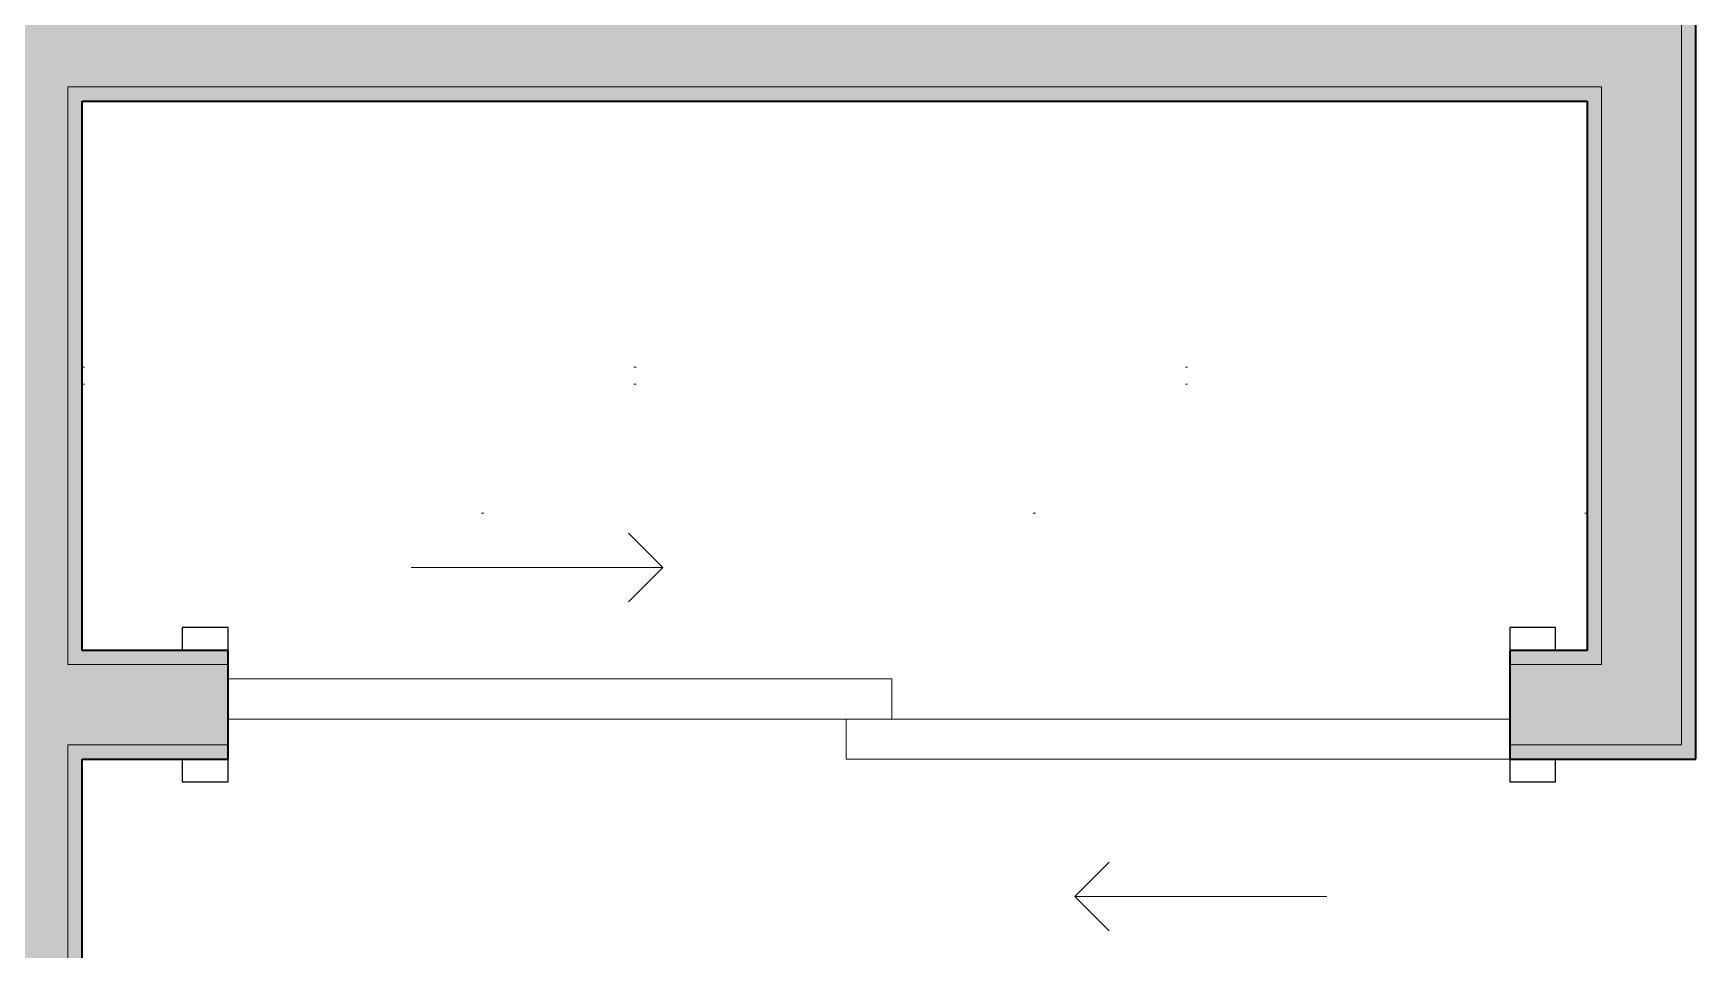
# Model space of a CAD drawing. Header units: inches. Extents: x 6 to 8416, y -388 to 6104.
# Drawn here: x 4601.5 to 4674.2, y 67.4 to 107.4 of the extents above; entities that cross this region are included whole.
import ezdxf

# ---------------------------------------------------------------- set-up
doc = ezdxf.new("R2010")
doc.units = ezdxf.units.IN
doc.header["$MEASUREMENT"] = 0
doc.linetypes.add('Dot 1_16_', pattern=[24, 0, -24])
for name, color, linetype, lineweight in [('A-DOOR', 31, 'Continuous', 18), ('A-DOOR-FRAM', 31, 'Continuous', 25), ('A-WALL', 113, 'Continuous', 25), ('A-WALL-PATT', 111, 'Continuous', 35), ('I-WALL', 2, 'Continuous', 25), ('Q-CASE', 31, 'Continuous', 18)]:
    doc.layers.add(name, color=color, linetype=linetype, lineweight=lineweight)

# ---------------------------------------------------------------- blocks, each defined once
blk = doc.blocks.new('CW Closet Shelf-AM - CW Closet Shelf-AM-5472759-LEVEL 3 - PLAN Copy 1 Copy 1')
at = {"layer": 'Q-CASE', "linetype": 'Dot 1_16_', "lineweight": 9}
for p, q in [((-32.137, -42), (-32.137, -24)), ((-32.137, -24), (33.613, -24)), ((33.613, -24), (33.613, -42)), ((-32.137, -35.625), (33.613, -35.625)), ((-32.137, -36.375), (33.613, -36.375)), ((33.613, -42), (-32.137, -42))]:
    blk.add_line(p, q, dxfattribs=at)
blk = doc.blocks.new('Unit-Double-Sliding-Flush-ICC ADA-AM - 56_ x 84_-FG-NR __U-S2 _ SLIDING CLOSET_-5466156-LEVEL 3 - PLAN Copy 1 Copy 1')
at = {"layer": 'A-DOOR', "lineweight": 9}
for p, q in [((-10.5, 14.875), (-9, 13.375)), ((-20, 13.375), (-9, 13.375)), ((-9, 13.375), (-10.5, 11.875)), ((1, 7.375), (-28, 7.375)), ((-28, 7.375), (-28, 5.625)), ((1, 7.375), (1, 5.625)), ((-28, 5.625), (-1, 5.625)), ((-1, 5.625), (1, 5.625)), ((1, 5.625), (-1, 5.625)), ((-1, 3.875), (-1, 5.625)), ((28, 5.625), (1, 5.625)), ((28, 3.875), (28, 5.625)), ((-1, 3.875), (28, 3.875)), ((9, -1), (10.5, 0.5)), ((10.5, -2.5), (9, -1)), ((20, -1), (9, -1))]:
    blk.add_line(p, q, dxfattribs=at)
at = {"layer": 'A-DOOR'}
for p, q in [((1, 7.375), (-28, 7.375)), ((-28, 7.375), (-28, 5.625)), ((1, 5.625), (1, 7.375)), ((-28, 5.625), (1, 5.625)), ((28, 5.625), (-1, 5.625)), ((-1, 5.625), (-1, 3.875)), ((28, 3.875), (28, 5.625)), ((-1, 3.875), (28, 3.875))]:
    blk.add_line(p, q, dxfattribs=at)
at = {"layer": 'A-DOOR-FRAM'}
for p, q in [((-28, 8.375), (-30, 8.375)), ((-30, 8.375), (-30, 7.375)), ((-28, 7.375), (-28, 8.375)), ((30, 8.375), (28, 8.375)), ((28, 8.375), (28, 7.375)), ((30, 7.375), (30, 8.375)), ((-30, 7.375), (-28, 7.375)), ((28, 7.375), (30, 7.375)), ((-28, 2.625), (-30, 2.625)), ((-30, 2.625), (-30, 1.625)), ((-28, 1.625), (-28, 2.625)), ((30, 2.625), (28, 2.625)), ((28, 2.625), (28, 1.625)), ((30, 1.625), (30, 2.625)), ((-30, 1.625), (-28, 1.625)), ((28, 1.625), (30, 1.625))]:
    blk.add_line(p, q, dxfattribs=at)
at = {"layer": 'A-DOOR-FRAM', "lineweight": 18}
for p, q in [((-28, 8.375), (-30, 8.375)), ((-30, 8.375), (-30, 7.375)), ((-28, 8.375), (-28, 7.375)), ((30, 8.375), (28, 8.375)), ((28, 8.375), (28, 7.375)), ((30, 8.375), (30, 7.375)), ((-30, 7.375), (-28, 7.375)), ((28, 7.375), (30, 7.375)), ((-28, 2.625), (-30, 2.625)), ((-30, 2.625), (-30, 1.625)), ((-28, 2.625), (-28, 1.625)), ((30, 2.625), (28, 2.625)), ((28, 2.625), (28, 1.625)), ((30, 2.625), (30, 1.625)), ((-30, 1.625), (-28, 1.625)), ((28, 1.625), (30, 1.625))]:
    blk.add_line(p, q, dxfattribs=at)

msp = doc.modelspace()

# ---------------------------------------------------------------- hatches: boundary and pattern name
at = {"layer": 'A-WALL-PATT', "lineweight": 25, "transparency": 33554560}
h = msp.add_hatch(color=10, dxfattribs=at)
h.paths.add_polyline_path([(4674.16533733, 76.31077679), (4674.16533733, 112.56077679), (4673.54033733, 112.56077679), (4673.54033733, 76.31077679)])
h.paths.add_polyline_path([(4674.16533733, 148.56077679), (4674.16533733, 190.56077679), (4673.54033733, 190.56077679), (4673.54033733, 148.56077679)])
h.paths.add_polyline_path([(4673.54033733, 194.06077679), (4674.16533733, 194.06077679), (4674.16533733, 218.06077679), (4673.54033733, 218.06077679), (4673.54033733, 203.18018581)])
at = {"layer": 'A-WALL-PATT', "transparency": 33554560}
h = msp.add_hatch(color=10, dxfattribs=at)
h.paths.add_polyline_path([(4670.04033733, 80.43577679), (4670.04033733, 105.06077679), (4669.41533733, 105.06077679), (4669.41533733, 80.43577679)])
h.paths.add_polyline_path([(4669.41533733, 108.56077679), (4670.04033733, 108.56077679), (4670.04033733, 112.56077679), (4669.41533733, 112.56077679), (4669.41533733, 109.18577679)])
h.paths.add_polyline_path([(4670.04033733, 148.56077679), (4670.04033733, 213.93577679), (4669.41533733, 213.93577679), (4669.41533733, 148.56077679)])
h = msp.add_hatch(color=10, dxfattribs=at)
h.paths.add_polyline_path([(4669.41533733, 104.43577679), (4669.41533733, 105.06077679), (4603.04033733, 105.06077679), (4603.04033733, 104.43577679), (4645.95803685, 104.43577679)])
h.paths.add_polyline_path([(4598.91533733, 104.43577679), (4599.54033733, 104.43577679), (4599.54033733, 105.06077679), (4533.16533733, 105.06077679), (4533.16533733, 104.43577679), (4595.34428685, 104.43577679)])
at = {"layer": 'A-WALL-PATT', "lineweight": 25, "transparency": 33554560}
h = msp.add_hatch(color=10, dxfattribs=at)
h.paths.add_polyline_path([(4603.04033733, -23.81422321), (4603.66533733, -23.81422321), (4603.66533733, 76.31077679), (4603.04033733, 76.31077679), (4603.04033733, 16.20356081)])
h.paths.add_polyline_path([(4603.66533733, 79.81077679), (4603.66533733, 104.43577679), (4603.04033733, 104.43577679), (4603.04033733, 79.81077679)])
at = {"layer": 'A-WALL-PATT', "transparency": 33554560}
h = msp.add_hatch(color=10, dxfattribs=at)
h.paths.add_polyline_path([(4670.04033733, 79.81077679), (4670.04033733, 80.43577679), (4666.04033733, 80.43577679), (4666.04033733, 79.81077679)])
h.paths.add_polyline_path([(4598.91533733, 79.81077679), (4598.91533733, 80.43577679), (4592.54033733, 80.43577679), (4592.54033733, 79.81077679)])
h.paths.add_polyline_path([(4610.04033733, 79.81077679), (4610.04033733, 80.43577679), (4603.66533733, 80.43577679), (4603.66533733, 79.81077679)])
h.paths.add_polyline_path([(4536.54033733, 79.81077679), (4536.54033733, 80.43577679), (4533.16533733, 80.43577679), (4533.16533733, 79.81077679)])
at = {"layer": 'A-WALL-PATT', "lineweight": 25, "transparency": 33554560}
h = msp.add_hatch(color=10, dxfattribs=at)
h.paths.add_polyline_path([(4674.16533733, 75.68577679), (4674.16533733, 76.31077679), (4666.04033733, 76.31077679), (4666.04033733, 75.68577679)])
h.paths.add_polyline_path([(4610.04033733, 75.68577679), (4610.04033733, 76.31077679), (4603.66533733, 76.31077679), (4603.66533733, 75.68577679)])
h.paths.add_polyline_path([(4598.91533733, 75.68577679), (4598.91533733, 76.31077679), (4592.54033733, 76.31077679), (4592.54033733, 75.68577679)])
h.paths.add_polyline_path([(4529.04033733, 75.68577679), (4536.54033733, 75.68577679), (4536.54033733, 76.31077679), (4529.04033733, 76.31077679)])
at = {"layer": 'I-WALL', "transparency": 33554560}
h = msp.add_hatch(color=10, dxfattribs=at)
h.paths.add_polyline_path([(4673.54033733, 79.81077679), (4673.54033733, 112.56077679), (4670.04033733, 112.56077679), (4670.04033733, 79.81077679)])
h.paths.add_polyline_path([(4673.54033733, 148.56077679), (4673.54033733, 214.56077679), (4670.04033733, 214.56077679), (4670.04033733, 148.56077679)])
for points in [[(4669.41533733, 105.06077679), (4670.04033733, 105.06077679), (4670.04033733, 108.56077679), (4532.54033733, 108.56077679), (4532.54033733, 105.06077679), (4645.95803685, 105.06077679)], [(4603.04033733, -23.81422321), (4603.04033733, 105.06077679), (4599.54033733, 105.06077679), (4599.54033733, -23.81422321)]]:
    msp.add_hatch(color=10, dxfattribs=at).paths.add_polyline_path(points)
h = msp.add_hatch(color=10, dxfattribs=at)
h.paths.add_polyline_path([(4673.54033733, 76.31077679), (4673.54033733, 79.81077679), (4666.04033733, 79.81077679), (4666.04033733, 76.31077679)])
h.paths.add_polyline_path([(4603.66533733, 76.31077679), (4610.04033733, 76.31077679), (4610.04033733, 79.81077679), (4603.04033733, 79.81077679), (4603.04033733, 76.31077679)])
h.paths.add_polyline_path([(4599.54033733, 76.31077679), (4599.54033733, 79.81077679), (4592.54033733, 79.81077679), (4592.54033733, 76.31077679), (4598.91533733, 76.31077679)])
h.paths.add_polyline_path([(4536.54033733, 76.31077679), (4536.54033733, 79.81077679), (4532.54033733, 79.81077679), (4532.54033733, 76.31077679), (4533.16533733, 76.31077679)])

# ---------------------------------------------------------------- linework, layer by layer
at = {"layer": 'A-WALL', "lineweight": 9}
for p, q in [((4673.54033733, 112.56077679), (4673.54033733, 76.31077679)), ((4603.04033733, 105.06077679), (4670.04033733, 105.06077679)), ((4603.04033733, 105.06077679), (4603.04033733, 79.81077679)), ((4670.04033733, 105.06077679), (4670.04033733, 79.81077679)), ((4610.04033733, 79.81077679), (4603.04033733, 79.81077679)), ((4670.04033733, 79.81077679), (4666.04033733, 79.81077679)), ((4603.04033733, 76.31077679), (4603.04033733, -23.81422321)), ((4603.04033733, 76.31077679), (4610.04033733, 76.31077679)), ((4673.54033733, 76.31077679), (4666.04033733, 76.31077679))]:
    msp.add_line(p, q, dxfattribs=at)
at = {"layer": 'I-WALL', "lineweight": 35}
for p, q in [((4674.16533733, 75.68577679), (4674.16533733, 112.56077679)), ((4603.66533733, 104.43577679), (4669.41533733, 104.43577679)), ((4603.66533733, 80.43577679), (4603.66533733, 104.43577679)), ((4669.41533733, 104.43577679), (4669.41533733, 80.43577679)), ((4610.04033733, 80.43577679), (4603.66533733, 80.43577679)), ((4610.04033733, 75.68577679), (4610.04033733, 80.43577679)), ((4669.41533733, 80.43577679), (4666.04033733, 80.43577679)), ((4666.04033733, 80.43577679), (4666.04033733, 75.68577679)), ((4603.66533733, -23.81422321), (4603.66533733, 75.68577679)), ((4603.66533733, 75.68577679), (4610.04033733, 75.68577679)), ((4666.04033733, 75.68577679), (4674.16533733, 75.68577679))]:
    msp.add_line(p, q, dxfattribs=at)

# ---------------------------------------------------------------- block references
at = {"layer": 'A-DOOR', "rotation": 180}
msp.add_blockref('Unit-Double-Sliding-Flush-ICC ADA-AM - 56_ x 84_-FG-NR __U-S2 _ SLIDING CLOSET_-5466156-LEVEL 3 - PLAN Copy 1 Copy 1', (4638.04033733, 83.06077679), dxfattribs=at)
at = {"layer": 'Q-CASE'}
msp.add_blockref('CW Closet Shelf-AM - CW Closet Shelf-AM-5472759-LEVEL 3 - PLAN Copy 1 Copy 1', (4635.80263241, 128.43577679), dxfattribs=at)

doc.saveas('drawing.dxf')
